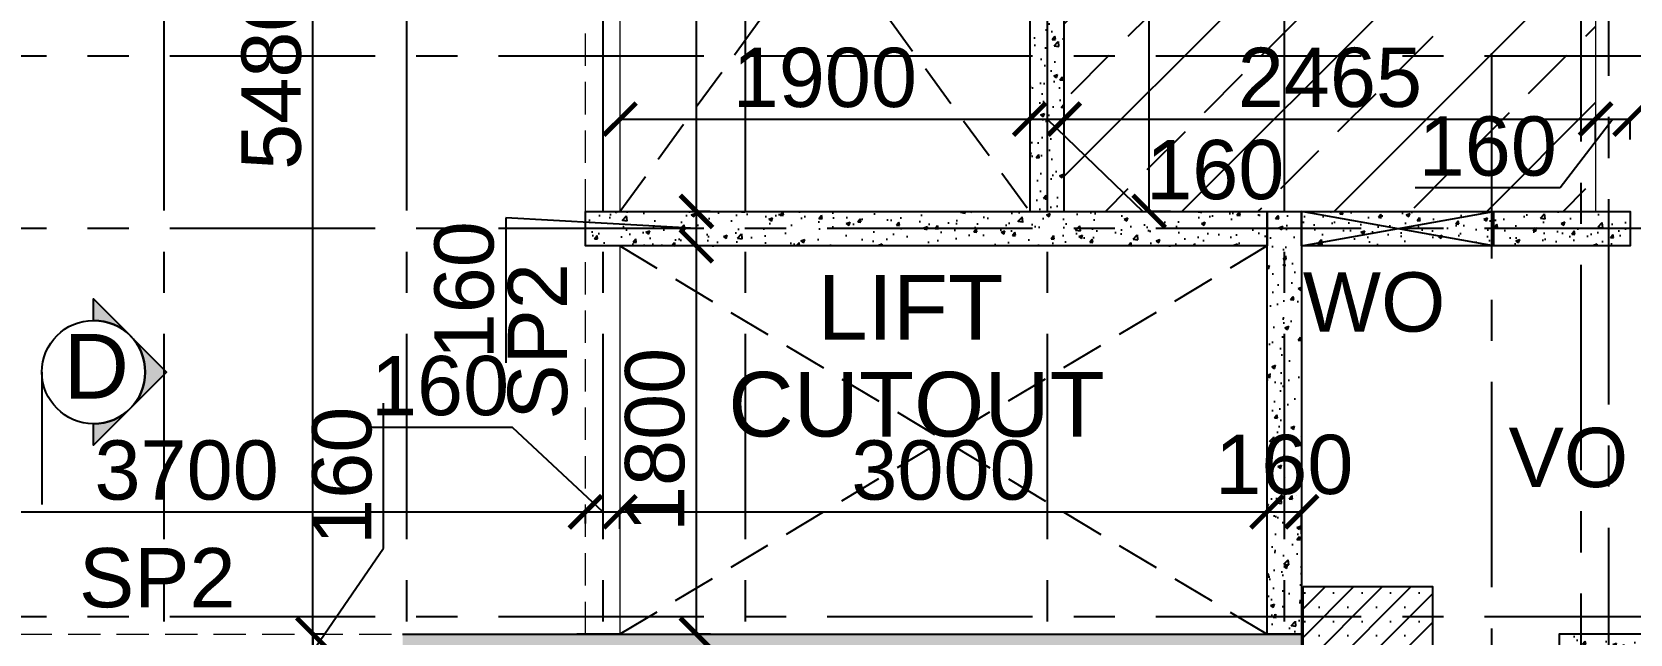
# Model space of a CAD drawing. Header units: inches. Extents: x 278200 to 407749, y -182622 to -96622.
# Drawn here: x 324243 to 331652, y -117425 to -114633 of the extents above; entities that cross this region are included whole.
import ezdxf
from ezdxf.enums import TextEntityAlignment as Align

# ---------------------------------------------------------------- set-up
doc = ezdxf.new("R2010")
doc.units = ezdxf.units.IN
doc.header["$MEASUREMENT"] = 0
doc.linetypes.add('CENTER', pattern=[50.8, 31.75, -6.35, 6.35, -6.35])
doc.linetypes.add('Hidden', pattern=[3, 2, -1])
for name, color, linetype in [('1', 8, 'Continuous'), ('160 R.C. WALL HAT', 8, 'Continuous'), ('160 R.C.WALL', 6, 'Continuous'), ('AR-Column', 40, 'Continuous'), ('DIM', 251, 'Continuous'), ('DOP IN SHEAR WALL', 5, 'Continuous'), ('GRID', 8, 'CENTER'), ('NON S.WALL HATCH', 8, 'Continuous'), ('SEC TXT', 11, 'Continuous'), ('Section', 1, 'Continuous'), ('SPANRAL BEAM', 3, 'Continuous'), ('SUNKEN', 8, 'Continuous'), ('TEXT-1', 3, 'Continuous')]:
    doc.layers.add(name, color=color, linetype=linetype)
doc.layers.add('BEAMS', color=3, linetype='Continuous', lineweight=0)
doc.layers.add('text', color=4, linetype='Continuous', lineweight=30)
doc.styles.add('T200', font='sanss___.ttf', dxfattribs={"height": 275})
doc.styles.add('T300', font='sanss___.ttf', dxfattribs={"height": 350})
doc.dimstyles.new('T 200', dxfattribs={"dimtxt": 275, "dimasz": 150, "dimexe": 1, "dimexo": 0, "dimgap": 50, "dimtad": 1, "dimdec": 0, "dimrnd": 5, "dimdsep": 46, "dimtxsty": 'T200', "dimblk": 'ARCHTICK', "dimcen": 2.5, "dimdle": 1, "dimclrd": 5, "dimclre": 253, "dimclrt": 1, "dimadec": 0, "dimazin": 0, "dimtfac": 1, "dimtdec": 0, "dimtmove": 2, "dimatfit": 3, "dimfxl": 0, "dimarcsym": 0})
pattern_1 = [(50, (2464819.82, 125850.9), (179.315046, -15.688034), [18.75, -206.25]), (355, (2464819.82, 125850.9), (-34.687833, 188.048033), [15, -165]), (100.451444, (2464834.76, 125849.6), (144.627212, 172.359998), [15.935048, -175.285528]), (46.1842, (2464819.82, 125900.9), (266.810333, -41.37982), [28.125, -309.375]), (96.635635, (2464842.05, 125897.46), (233.665486, 243.52965), [23.902586, -262.92844]), (351.184164, (2464819.82, 125900.9), (233.665486, 243.52965), [22.5, -247.5]), (21, (2464844.82, 125888.4), (149.226763, -100.654723), [18.75, -206.25]), (326, (2464844.82, 125888.4), (60.828833, 181.287511), [15, -165]), (71.451445, (2464857.25, 125880.02), (210.055594, 80.632788), [15.935047, -175.285528]), (37.5, (2464819.816, 125850.906), (3.0399638, 83.2234635), [0, -163, 0, -167.5, 0, -165.625]), (7.5, (2464819.82, 125850.91), (65.7673844, 98.602928), [0, -95.5, 0, -159.25, 0, -63.125]), (327.5, (2464764.066, 125850.906), (133.455609, -5.638718), [0, -62.5, 0, -195, 0, -258.75]), (317.5, (2464739.07, 125850.91), (145.7965423, 25.0262456), [0, -81.25, 0, -129.5, 0, -183.75])]

# ---------------------------------------------------------------- blocks, each defined once
blk = doc.blocks.new('_ARCHTICK')
at = {"color": 0, "linetype": 'ByBlock', "const_width": 0.15}
blk.add_lwpolyline([(-0.5, -0.5), (0.5, 0.5)], dxfattribs=at)
blk = doc.blocks.new('*D559')
at = {"layer": 'Defpoints', "color": 0}
for p in [(325603.8, -117424.9, 14.7), (325545.3, -117584.9), (325603.8, -117584.9, 14.7)]:
    blk.add_point(p, dxfattribs=at)
at = {"layer": 'DIM', "color": 5, "lineweight": -2}
for p, q in [((325872.7, -117027), (325872.7, -116354.8)), ((325545.3, -117504.9), (325872.7, -117027)), ((325545.3, -117423.9), (325545.3, -117585.9))]:
    blk.add_line(p, q, dxfattribs=at)
at = {"layer": 'DIM', "color": 253, "lineweight": -2}
for p, q in [((325603.8, -117424.9), (325544.3, -117424.9)), ((325603.8, -117584.9), (325544.3, -117584.9))]:
    blk.add_line(p, q, dxfattribs=at)
at = {"layer": 'DIM', "color": 5, "lineweight": -2, "xscale": 150, "yscale": 150, "zscale": 150}
for p, rotation in [((325545.3, -117424.9), 90), ((325545.3, -117584.9), 270)]:
    blk.add_blockref('_ARCHTICK', p, dxfattribs=dict(at, rotation=rotation))
at = {"layer": 'DIM', "color": 1, "insert": (325680.8, -116690.9), "char_height": 275, "attachment_point": 5, "rotation": 90, "style": 'T200'}
blk.add_mtext('160', dxfattribs=at)
blk = doc.blocks.new('*D560')
at = {"layer": 'Defpoints', "color": 0}
for p in [(325545.3, -112104.9), (325661.6, -112104.9, 14.7), (325603.8, -117584.9, 14.7)]:
    blk.add_point(p, dxfattribs=at)
at = {"layer": 'DIM', "color": 253, "lineweight": -2}
for p, q in [((325661.6, -112104.9), (325544.3, -112104.9)), ((325603.8, -117584.9), (325544.3, -117584.9))]:
    blk.add_line(p, q, dxfattribs=at)
at = {"layer": 'DIM', "color": 5, "lineweight": -2}
blk.add_line((325545.3, -117585.9), (325545.3, -112103.9), dxfattribs=at)
at = {"layer": 'DIM', "color": 5, "lineweight": -2, "xscale": 150, "yscale": 150, "zscale": 150}
for p, rotation in [((325545.3, -112104.9), 90), ((325545.3, -117584.9), 270)]:
    blk.add_blockref('_ARCHTICK', p, dxfattribs=dict(at, rotation=rotation))
at = {"layer": 'DIM', "color": 1, "insert": (325353.6, -114844.9), "char_height": 275, "attachment_point": 5, "rotation": 90, "style": 'T200'}
blk.add_mtext('5480', dxfattribs=at)
blk = doc.blocks.new('*D582')
at = {"layer": 'Defpoints', "color": 0}
for p in [(326809, -116858.1), (326809, -116912.4, 14.7), (323110.8, -116929.6, 14.7)]:
    blk.add_point(p, dxfattribs=at)
at = {"layer": 'DIM', "color": 5, "lineweight": -2}
blk.add_line((323109.8, -116858.1), (326810, -116858.1), dxfattribs=at)
at = {"layer": 'DIM', "color": 253, "lineweight": -2}
for p, q in [((323110.8, -116929.6), (323110.8, -116857.1)), ((326809, -116912.4), (326809, -116857.1))]:
    blk.add_line(p, q, dxfattribs=at)
at = {"layer": 'DIM', "color": 5, "lineweight": -2, "xscale": 150, "yscale": 150, "zscale": 150, "rotation": 180}
blk.add_blockref('_ARCHTICK', (323110.8, -116858.1), dxfattribs=at)
at = {"layer": 'DIM', "color": 5, "lineweight": -2, "xscale": 150, "yscale": 150, "zscale": 150}
blk.add_blockref('_ARCHTICK', (326809, -116858.1), dxfattribs=at)
at = {"layer": 'DIM', "color": 1, "insert": (324959.9, -116666.2), "char_height": 275, "attachment_point": 5, "style": 'T200'}
blk.add_mtext('3700', dxfattribs=at)
blk = doc.blocks.new('*D583')
at = {"layer": 'Defpoints', "color": 0}
for p in [(326809, -116912.4, 14.7), (326969, -116858.1), (326969, -116937, 14.7)]:
    blk.add_point(p, dxfattribs=at)
at = {"layer": 'DIM', "color": 5, "lineweight": -2}
for p, q in [((326470.7, -116466.5), (325798.4, -116466.5)), ((326889, -116858.1), (326470.7, -116466.5)), ((326808, -116858.1), (326970, -116858.1))]:
    blk.add_line(p, q, dxfattribs=at)
at = {"layer": 'DIM', "color": 253, "lineweight": -2}
for p, q in [((326809, -116912.4), (326809, -116857.1)), ((326969, -116937), (326969, -116857.1))]:
    blk.add_line(p, q, dxfattribs=at)
at = {"layer": 'DIM', "color": 5, "lineweight": -2, "xscale": 150, "yscale": 150, "zscale": 150, "rotation": 180}
blk.add_blockref('_ARCHTICK', (326809, -116858.1), dxfattribs=at)
at = {"layer": 'DIM', "color": 5, "lineweight": -2, "xscale": 150, "yscale": 150, "zscale": 150}
blk.add_blockref('_ARCHTICK', (326969, -116858.1), dxfattribs=at)
at = {"layer": 'DIM', "color": 1, "insert": (326134.6, -116274.7), "char_height": 275, "attachment_point": 5, "style": 'T200'}
blk.add_mtext('160', dxfattribs=at)
blk = doc.blocks.new('*D584')
at = {"layer": 'Defpoints', "color": 0}
for p in [(329969, -116858.1), (326969, -116937, 14.7), (329969, -116959.8, 14.7)]:
    blk.add_point(p, dxfattribs=at)
at = {"layer": 'DIM', "color": 5, "lineweight": -2}
blk.add_line((326968, -116858.1), (329970, -116858.1), dxfattribs=at)
at = {"layer": 'DIM', "color": 253, "lineweight": -2}
for p, q in [((326969, -116937), (326969, -116857.1)), ((329969, -116959.8), (329969, -116857.1))]:
    blk.add_line(p, q, dxfattribs=at)
at = {"layer": 'DIM', "color": 5, "lineweight": -2, "xscale": 150, "yscale": 150, "zscale": 150, "rotation": 180}
blk.add_blockref('_ARCHTICK', (326969, -116858.1), dxfattribs=at)
at = {"layer": 'DIM', "color": 5, "lineweight": -2, "xscale": 150, "yscale": 150, "zscale": 150}
blk.add_blockref('_ARCHTICK', (329969, -116858.1), dxfattribs=at)
at = {"layer": 'DIM', "color": 1, "insert": (328469, -116666.2), "char_height": 275, "attachment_point": 5, "style": 'T200'}
blk.add_mtext('3000', dxfattribs=at)
blk = doc.blocks.new('*D585')
at = {"layer": 'Defpoints', "color": 0}
for p in [(330129, -116858.1), (329969, -116959.8, 14.7), (330129, -116959.8, 14.7)]:
    blk.add_point(p, dxfattribs=at)
at = {"layer": 'DIM', "color": 5, "lineweight": -2}
blk.add_line((329968, -116858.1), (330130, -116858.1), dxfattribs=at)
at = {"layer": 'DIM', "color": 253, "lineweight": -2}
for p, q in [((329969, -116959.8), (329969, -116857.1)), ((330129, -116959.8), (330129, -116857.1))]:
    blk.add_line(p, q, dxfattribs=at)
at = {"layer": 'DIM', "color": 5, "lineweight": -2, "xscale": 150, "yscale": 150, "zscale": 150, "rotation": 180}
blk.add_blockref('_ARCHTICK', (329969, -116858.1), dxfattribs=at)
at = {"layer": 'DIM', "color": 5, "lineweight": -2, "xscale": 150, "yscale": 150, "zscale": 150}
blk.add_blockref('_ARCHTICK', (330129, -116858.1), dxfattribs=at)
at = {"layer": 'DIM', "color": 1, "insert": (330049, -116640.2), "char_height": 275, "attachment_point": 5, "style": 'T200'}
blk.add_mtext('160', dxfattribs=at)
blk = doc.blocks.new('*D592')
at = {"layer": 'Defpoints', "color": 0}
for p in [(327323.5, -115624.9), (327389.2, -115624.9, 14.7), (327389.2, -117424.9, 14.7)]:
    blk.add_point(p, dxfattribs=at)
at = {"layer": 'DIM', "color": 253, "lineweight": -2}
for p, q in [((327389.2, -115624.9), (327322.5, -115624.9)), ((327389.2, -117424.9), (327322.5, -117424.9))]:
    blk.add_line(p, q, dxfattribs=at)
at = {"layer": 'DIM', "color": 5, "lineweight": -2}
blk.add_line((327323.5, -117425.9), (327323.5, -115623.9), dxfattribs=at)
at = {"layer": 'DIM', "color": 5, "lineweight": -2, "xscale": 150, "yscale": 150, "zscale": 150}
for p, rotation in [((327323.5, -115624.9), 90), ((327323.5, -117424.9), 270)]:
    blk.add_blockref('_ARCHTICK', p, dxfattribs=dict(at, rotation=rotation))
at = {"layer": 'DIM', "color": 1, "insert": (327131.8, -116524.9), "char_height": 275, "attachment_point": 5, "rotation": 90, "style": 'T200'}
blk.add_mtext('1800', dxfattribs=at)
blk = doc.blocks.new('*D593')
at = {"layer": 'Defpoints', "color": 0}
for p in [(327323.5, -115464.9), (327387.9, -115464.9, 14.7), (327389.2, -115624.9, 14.7)]:
    blk.add_point(p, dxfattribs=at)
at = {"layer": 'DIM', "color": 5, "lineweight": -2}
for p, q in [((327323.5, -115544.9), (326439.6, -115494.9)), ((326439.6, -115494.9), (326439.6, -116167.2)), ((327323.5, -115625.9), (327323.5, -115463.9))]:
    blk.add_line(p, q, dxfattribs=at)
at = {"layer": 'DIM', "color": 253, "lineweight": -2}
for p, q in [((327387.9, -115464.9), (327322.5, -115464.9)), ((327389.2, -115624.9), (327322.5, -115624.9))]:
    blk.add_line(p, q, dxfattribs=at)
at = {"layer": 'DIM', "color": 5, "lineweight": -2, "xscale": 150, "yscale": 150, "zscale": 150}
for p, rotation in [((327323.5, -115464.9), 90), ((327323.5, -115624.9), 270)]:
    blk.add_blockref('_ARCHTICK', p, dxfattribs=dict(at, rotation=rotation))
at = {"layer": 'DIM', "color": 1, "insert": (326247.8, -115831), "char_height": 275, "attachment_point": 5, "rotation": 90, "style": 'T200'}
blk.add_mtext('160', dxfattribs=at)
blk = doc.blocks.new('*D594')
at = {"layer": 'Defpoints', "color": 0}
for p in [(327323.5, -112864.9), (327406.6, -112864.9, 14.7), (327387.9, -115464.9, 14.7)]:
    blk.add_point(p, dxfattribs=at)
at = {"layer": 'DIM', "color": 253, "lineweight": -2}
for p, q in [((327406.6, -112864.9), (327322.5, -112864.9)), ((327387.9, -115464.9), (327322.5, -115464.9))]:
    blk.add_line(p, q, dxfattribs=at)
at = {"layer": 'DIM', "color": 5, "lineweight": -2}
blk.add_line((327323.5, -115465.9), (327323.5, -112863.9), dxfattribs=at)
at = {"layer": 'DIM', "color": 5, "lineweight": -2, "xscale": 150, "yscale": 150, "zscale": 150}
for p, rotation in [((327323.5, -112864.9), 90), ((327323.5, -115464.9), 270)]:
    blk.add_blockref('_ARCHTICK', p, dxfattribs=dict(at, rotation=rotation))
at = {"layer": 'DIM', "color": 1, "insert": (327131.6, -114164.9), "char_height": 275, "attachment_point": 5, "rotation": 90, "style": 'T200'}
blk.add_mtext('2600', dxfattribs=at)
blk = doc.blocks.new('*D598')
at = {"layer": 'Defpoints', "color": 0}
for p in [(326969, -115037.1, 14.7), (328869, -115037.1, 14.7), (328869, -115037.1)]:
    blk.add_point(p, dxfattribs=at)
at = {"layer": 'DIM', "color": 5, "lineweight": -2}
blk.add_line((326968, -115037.1), (328870, -115037.1), dxfattribs=at)
at = {"layer": 'DIM', "color": 253, "lineweight": -2}
for p, q in [((326969, -115037.1), (326969, -115036.1)), ((328869, -115037.1), (328869, -115036.1))]:
    blk.add_line(p, q, dxfattribs=at)
at = {"layer": 'DIM', "color": 5, "lineweight": -2, "xscale": 150, "yscale": 150, "zscale": 150, "rotation": 180}
blk.add_blockref('_ARCHTICK', (326969, -115037.1), dxfattribs=at)
at = {"layer": 'DIM', "color": 5, "lineweight": -2, "xscale": 150, "yscale": 150, "zscale": 150}
blk.add_blockref('_ARCHTICK', (328869, -115037.1), dxfattribs=at)
at = {"layer": 'DIM', "color": 1, "insert": (327919, -114845.5), "char_height": 275, "attachment_point": 5, "style": 'T200'}
blk.add_mtext('1900', dxfattribs=at)
blk = doc.blocks.new('*D599')
at = {"layer": 'Defpoints', "color": 0}
for p in [(328869, -115037.1, 14.7), (329029, -115037.1), (329029, -115128.3, 14.7)]:
    blk.add_point(p, dxfattribs=at)
at = {"layer": 'DIM', "color": 5, "lineweight": -2}
for p, q in [((328868, -115037.1), (329030, -115037.1)), ((328949, -115037.1), (329392.9, -115464.9)), ((329392.9, -115464.9), (330065.1, -115464.9))]:
    blk.add_line(p, q, dxfattribs=at)
at = {"layer": 'DIM', "color": 253, "lineweight": -2}
for p, q in [((328869, -115037.1), (328869, -115036.1)), ((329029, -115128.3), (329029, -115036.1))]:
    blk.add_line(p, q, dxfattribs=at)
at = {"layer": 'DIM', "color": 5, "lineweight": -2, "xscale": 150, "yscale": 150, "zscale": 150, "rotation": 180}
blk.add_blockref('_ARCHTICK', (328869, -115037.1), dxfattribs=at)
at = {"layer": 'DIM', "color": 5, "lineweight": -2, "xscale": 150, "yscale": 150, "zscale": 150}
blk.add_blockref('_ARCHTICK', (329029, -115037.1), dxfattribs=at)
at = {"layer": 'DIM', "color": 1, "insert": (329729, -115273.1), "char_height": 275, "attachment_point": 5, "style": 'T200'}
blk.add_mtext('160', dxfattribs=at)
blk = doc.blocks.new('*D600')
at = {"layer": 'Defpoints', "color": 0}
for p in [(331492.1, -115037.1), (329029, -115128.3, 14.7), (331492.1, -115141.2, 14.7)]:
    blk.add_point(p, dxfattribs=at)
at = {"layer": 'DIM', "color": 5, "lineweight": -2}
blk.add_line((329028, -115037.1), (331493.1, -115037.1), dxfattribs=at)
at = {"layer": 'DIM', "color": 253, "lineweight": -2}
for p, q in [((329029, -115128.3), (329029, -115036.1)), ((331492.1, -115141.2), (331492.1, -115036.1))]:
    blk.add_line(p, q, dxfattribs=at)
at = {"layer": 'DIM', "color": 5, "lineweight": -2, "xscale": 150, "yscale": 150, "zscale": 150, "rotation": 180}
blk.add_blockref('_ARCHTICK', (329029, -115037.1), dxfattribs=at)
at = {"layer": 'DIM', "color": 5, "lineweight": -2, "xscale": 150, "yscale": 150, "zscale": 150}
blk.add_blockref('_ARCHTICK', (331492.1, -115037.1), dxfattribs=at)
at = {"layer": 'DIM', "color": 1, "insert": (330260.6, -114845.3), "char_height": 275, "attachment_point": 5, "style": 'T200'}
blk.add_mtext('2465', dxfattribs=at)
blk = doc.blocks.new('*D601')
at = {"layer": 'Defpoints', "color": 0}
for p in [(331652.1, -115037.1), (331492.1, -115141.2, 14.7), (331652.1, -115131.5, 14.7)]:
    blk.add_point(p, dxfattribs=at)
at = {"layer": 'DIM', "color": 5, "lineweight": -2}
for p, q in [((331572.1, -115037.1), (331328.7, -115355.6)), ((331491.1, -115037.1), (331653.1, -115037.1)), ((331328.7, -115355.6), (330656.5, -115355.6))]:
    blk.add_line(p, q, dxfattribs=at)
at = {"layer": 'DIM', "color": 253, "lineweight": -2}
for p, q in [((331492.1, -115141.2), (331492.1, -115036.1)), ((331652.1, -115131.5), (331652.1, -115036.1))]:
    blk.add_line(p, q, dxfattribs=at)
at = {"layer": 'DIM', "color": 5, "lineweight": -2, "xscale": 150, "yscale": 150, "zscale": 150, "rotation": 180}
blk.add_blockref('_ARCHTICK', (331492.1, -115037.1), dxfattribs=at)
at = {"layer": 'DIM', "color": 5, "lineweight": -2, "xscale": 150, "yscale": 150, "zscale": 150}
blk.add_blockref('_ARCHTICK', (331652.1, -115037.1), dxfattribs=at)
at = {"layer": 'DIM', "color": 1, "insert": (330992.6, -115163.8), "char_height": 275, "attachment_point": 5, "style": 'T200'}
blk.add_mtext('160', dxfattribs=at)
blk = doc.blocks.new('*D602')
at = {"layer": 'Defpoints', "color": 0}
for p in [(329422.7, -112774.3), (329529, -112774.3, 14.7), (329520.9, -115464.9)]:
    blk.add_point(p, dxfattribs=at)
at = {"layer": 'DIM', "color": 253, "lineweight": -2}
for p, q in [((329529, -112774.3), (329421.7, -112774.3)), ((329520.9, -115464.9), (329421.7, -115464.9))]:
    blk.add_line(p, q, dxfattribs=at)
at = {"layer": 'DIM', "color": 5, "lineweight": -2}
blk.add_line((329422.7, -115465.9), (329422.7, -112773.3), dxfattribs=at)
at = {"layer": 'DIM', "color": 5, "lineweight": -2, "xscale": 150, "yscale": 150, "zscale": 150}
for p, rotation in [((329422.7, -112774.3), 90), ((329422.7, -115464.9), 270)]:
    blk.add_blockref('_ARCHTICK', p, dxfattribs=dict(at, rotation=rotation))
at = {"layer": 'DIM', "color": 1, "insert": (329230.9, -114119.6), "char_height": 275, "attachment_point": 5, "rotation": 90, "style": 'T200'}
blk.add_mtext('2690', dxfattribs=at)
blk = doc.blocks.new('A$C02A55DAE')
at = {"layer": 'NON S.WALL HATCH'}
h = blk.add_hatch(dxfattribs=at)
h.set_pattern_fill('SACNCR', color=256, scale=1000)
h.set_pattern_definition([(45, (1605, -8980), (-66.29126, 66.29126), []), (45, (1671.29, -8980), (-66.29126, 66.29126), [0, -93.75])])
h.paths.add_polyline_path([(44875.7, -11260), (45475.7, -11260), (45475.7, -11860), (44875.7, -11860)])
at = {"layer": 'AR-Column', "color": 4, "elevation": -29.5}
blk.add_lwpolyline([(44875.7, -11260), (45475.7, -11260), (45475.7, -11860), (44875.7, -11860)], close=True, dxfattribs=at)

msp = doc.modelspace()

# ---------------------------------------------------------------- hatches: boundary and pattern name
at = {"layer": '160 R.C. WALL HAT'}
h = msp.add_hatch(dxfattribs=at)
h.set_pattern_fill('AR-CONC', color=256, scale=25)
h.set_pattern_definition(pattern_1)
h.paths.add_polyline_path([(328869, -115464.9), (329029, -115464.9), (329029, -111704.9), (328869, -111704.9)])
h = msp.add_hatch(dxfattribs=at)
h.set_pattern_fill('AR-CONC', color=256, scale=25)
h.set_pattern_definition(pattern_1)
h.paths.add_polyline_path([(326809, -115464.9), (329969, -115464.9), (329969, -115624.9), (326809, -115624.9)])
h = msp.add_hatch(dxfattribs=at)
h.set_pattern_fill('AR-CONC', color=256, scale=25)
h.set_pattern_definition(pattern_1)
h.paths.add_polyline_path([(329969, -115464.9), (330129, -115464.9), (330129, -117424.9), (329969, -117424.9)])
h = msp.add_hatch(dxfattribs=at)
h.set_pattern_fill('AR-CONC', color=256, scale=25)
h.set_pattern_definition([(50, (280098.29, 13245.27), (179.31505, -15.68803), [18.75, -206.25]), (355, (280098.3, 13245.27), (-34.68783, 188.04803), [15, -165]), (100.45144, (280113.23, 13243.96), (144.62721, 172.36), [15.93505, -175.28553]), (46.1842, (280098.3, 13295.27), (266.81033, -41.37982), [28.125, -309.375]), (96.63564, (280120.53, 13291.82), (233.6655, 243.52965), [23.9026, -262.92844]), (351.18416, (280098.3, 13295.27), (233.6655, 243.52965), [22.5, -247.5]), (21, (280123.29, 13282.77), (149.22676, -100.65472), [18.75, -206.25]), (326, (280123.3, 13282.77), (60.82883, 181.2875), [15, -165]), (71.45144, (280135.73, 13274.38), (210.0556, 80.63279), [15.93505, -175.28553]), (37.5, (280098.29, 13245.27), (3.039964, 83.223463), [0, -163, 0, -167.5, 0, -165.625]), (7.5, (280098.29, 13245.27), (65.767384, 98.60293), [0, -95.5, 0, -159.25, 0, -63.125]), (327.5, (280042.54, 13245.27), (133.45561, -5.638718), [0, -62.5, 0, -195, 0, -258.75]), (317.5, (280017.54, 13245.27), (145.79654, 25.02625), [0, -81.25, 0, -129.5, 0, -183.75])])
h.paths.add_polyline_path([(331652.1, -115624.9), (330129, -115624.9), (330129, -115464.9), (331652.1, -115464.9)])
h = msp.add_hatch(dxfattribs=at)
h.set_pattern_fill('AR-CONC', color=256, scale=25)
h.set_pattern_definition([(50, (2502080.12, 118330.9), (179.315046, -15.688034), [18.75, -206.25]), (355, (2502080.12, 118330.9), (-34.687833, 188.048033), [15, -165]), (100.4514445, (2502095.07, 118329.6), (144.627212, 172.359998), [15.935048, -175.285528]), (46.1842, (2502080.12, 118380.9), (266.810333, -41.37982), [28.125, -309.375]), (96.635635, (2502102.36, 118377.46), (233.665486, 243.52965), [23.902586, -262.92844]), (351.184164, (2502080.12, 118380.9), (233.665486, 243.52965), [22.5, -247.5]), (21, (2502105.12, 118368.4), (149.226763, -100.654723), [18.75, -206.25]), (326, (2502105.12, 118368.4), (60.828833, 181.287511), [15, -165]), (71.451445, (2502117.56, 118360.02), (210.055594, 80.632788), [15.935047, -175.285528]), (37.5, (2502080.12, 118330.906), (3.0399638, 83.2234635), [0, -163, 0, -167.5, 0, -165.625]), (7.5, (2502080.12, 118330.91), (65.7673844, 98.602928), [0, -95.5, 0, -159.25, 0, -63.125]), (327.5, (2502024.37, 118330.906), (133.455609, -5.638718), [0, -62.5, 0, -195, 0, -258.75]), (317.5, (2501999.37, 118330.91), (145.7965423, 25.0262456), [0, -81.25, 0, -129.5, 0, -183.75])])
h.paths.add_polyline_path([(323959.6, -117584.9), (323959.8, -117424.9), (321051, -117424.9), (321050.8, -117584.9)])
h.paths.add_polyline_path([(325961, -117424.9), (325961, -117584.9), (330129, -117584.9), (330129, -117424.9)])
h = msp.add_hatch(dxfattribs=at)
h.set_pattern_fill('AR-CONC', color=256, scale=25)
h.set_pattern_definition(pattern_1)
h.paths.add_polyline_path([(335284.3, -117584.9), (335284.3, -117424.9), (331324.3, -117424.9), (331324.3, -117584.9)])
at = {"layer": 'Section'}
h = msp.add_hatch(color=30, dxfattribs=at)
edge = h.paths.add_edge_path()
edge.add_line((324528.3, -115970.5), (324528.3, -115871.2))
edge.add_line((324528.3, -115871.2), (324867.2, -116210.2))
edge.add_line((324867.2, -116210.2), (324528.3, -116549.2))
edge.add_line((324528.3, -116549.2), (324528.3, -116449.9))
edge.add_arc((324528.3, -116210.2), 239.7, 270, 450)
at = {"layer": 'SUNKEN'}
h = msp.add_hatch(dxfattribs=at)
h.set_pattern_fill('ANSI33', color=256, scale=2000)
h.set_pattern_definition([(45, (290699.46, 13245.27), (-353.5534, 353.5534), []), (45, (291053, 13245.27), (-353.5534, 353.5534), [250, -125])])
h.paths.add_polyline_path([(329029, -112774.4), (329029, -115464.9), (331492.1, -115464.9), (331492.1, -112774.4)])

# ---------------------------------------------------------------- linework, layer by layer
at = {"layer": '1', "linetype": 'Hidden', "ltscale": 100}
for p, q in [((326969, -115464.9, 14.7), (328869, -112864.9, 14.7)), ((326969, -112864.9, 14.7), (328869, -115464.9, 14.7)), ((326969, -115624.9, 14.7), (329969, -117424.9, 14.7)), ((329969, -115624.9, 14.7), (326969, -117424.9, 14.7))]:
    msp.add_line(p, q, dxfattribs=at)
at = {"layer": '160 R.C.WALL'}
msp.add_line((326969, -117424.9, 14.7), (326769, -117424.9, 14.7), dxfattribs=at)
for points, elevation in [([(328869, -115464.9), (329029, -115464.9), (329029, -111704.9), (328869, -111704.9)], 14.7), ([(326809, -115464.9), (329969, -115464.9), (329969, -115624.9), (326809, -115624.9)], 14.7), ([(329969, -115464.9), (330129, -115464.9), (330129, -117424.9), (329969, -117424.9)], 14.7), ([(331019, -115464.9), (331652.1, -115464.9), (331652.1, -115624.9), (331019, -115624.9)], 0), ([(335284.3, -117584.9), (335284.3, -117424.9), (331324.3, -117424.9), (331324.3, -117584.9)], 14.7)]:
    msp.add_lwpolyline(points, close=True, dxfattribs=dict(at, elevation=elevation))
at = {"layer": '160 R.C.WALL', "elevation": 14.7}
msp.add_lwpolyline([(325960.7, -117424.9), (330129, -117424.9), (330129, -117584.9), (325960.7, -117584.9)], dxfattribs=at)
at = {"layer": 'BEAMS', "color": 4, "linetype": 'Continuous', "ltscale": 0.01}
for p, q in [((331492.1, -112774.4, 14.7), (331492.1, -115464.9, 14.7)), ((326969, -112864.9, 14.7), (326969, -115464.9, 14.7)), ((326969, -115624.9, 14.7), (326969, -117424.9, 14.7))]:
    msp.add_line(p, q, dxfattribs=at)
at = {"layer": 'BEAMS', "linetype": 'Hidden', "ltscale": 75}
for p, q in [((326809, -115464.9, 14.7), (326809, -112864.9, 14.7)), ((326809, -117424.9, 14.7), (326809, -115624.9, 14.7)), ((323959.8, -117424.9, 14.7), (325961, -117424.9, 14.7))]:
    msp.add_line(p, q, dxfattribs=at)
at = {"layer": 'DOP IN SHEAR WALL'}
for p, q in [((330129, -115624.9), (331019, -115464.9, 14.7)), ((331019, -115624.9, 14.7), (330129, -115464.9, 14.7))]:
    msp.add_line(p, q, dxfattribs=at)
at = {"layer": 'DOP IN SHEAR WALL', "elevation": 14.7}
msp.add_lwpolyline([(330129, -115464.9), (331019, -115464.9), (331019, -115624.9), (330129, -115624.9)], close=True, dxfattribs=at)
at = {"layer": 'GRID', "ltscale": 30}
for p, q in [((331552.1, -98643.9, 29.5), (331552.1, -130305.3, 29.5)), ((331424.3, -98948.8, 14.7), (331424.3, -130305.3, 14.7)), ((324854.6, -99268.8, 14.7), (324854.6, -130305.3, 14.7)), ((325979.3, -99268.8, 14.7), (325979.3, -130305.3, 14.7)), ((326889, -99268.8, 14.7), (326889, -130305.3, 14.7)), ((327549.3, -99268.8, 14.7), (327549.3, -130305.3, 14.7)), ((328949, -99268.8, 14.7), (328949, -130305.3, 14.7)), ((330049, -99268.8, 14.7), (330049, -130305.3, 14.7)), ((331009.3, -99491.5, 14.7), (331009.3, -130305.3, 14.7)), ((366982.1, -114744.9, 14.7), (281010.3, -114744.9, 14.7)), ((366982.1, -115544.9, 14.7), (280837.7, -115544.9, 14.7)), ((366982.1, -117344.9, 14.7), (281034.8, -117344.9, 14.7))]:
    msp.add_line(p, q, dxfattribs=at)
at = {"layer": 'Section', "color": 30}
msp.add_line((324288.6, -116210.2), (324288.6, -116824.8), dxfattribs=at)
msp.add_lwpolyline([(324528.3, -115970.5), (324528.3, -115871.2), (324867.2, -116210.2), (324528.3, -116549.2), (324528.3, -116449.9, 1)], format="xyb", close=True, dxfattribs=at)
msp.add_circle((324528.3, -116210.2), 239.7, dxfattribs=at)

# ---------------------------------------------------------------- block references
at = {"layer": 'DIM', "color": 1}
msp.add_blockref('A$C02A55DAE', (285260.7, -105944.9, 29.5), dxfattribs=at)

# ---------------------------------------------------------------- texts
at = {"layer": 'SEC TXT', "color": 4, "style": 'T300'}
msp.add_text('D', height=300, dxfattribs=at).set_placement((324541.2, -116183), align=Align.MIDDLE_CENTER)
at = {"layer": 'SPANRAL BEAM', "style": 'T300'}
msp.add_text('SP2', height=275, rotation=90, dxfattribs=at).set_placement((326724, -116430.9))
msp.add_text('SP2', height=275, dxfattribs=at).set_placement((324460.7, -117301.1))
at = {"layer": 'text', "color": 30, "style": 'T300'}
for s, p in [('LIFT', (327884.9, -116059.9)), ('CUTOUT', (327471.2, -116509.1))]:
    msp.add_text(s, height=300, dxfattribs=at).set_placement(p)
at = {"layer": 'TEXT-1', "style": 'T300'}
for s, p in [('WO', (330135, -116022.5)), ('VO', (331088.9, -116743.6))]:
    msp.add_text(s, height=275, dxfattribs=at).set_placement(p)

# ---------------------------------------------------------------- dimensions: what is measured, and where the dimension line sits
at = {"layer": 'DIM'}
dim = msp.add_linear_dim(base=(325545.3, -112104.9), p1=(325603.8, -117584.9, 14.7), p2=(325661.6, -112104.9, 14.7), angle=90, dimstyle='T 200', override={"dimtmove": 1}, dxfattribs=at)
dim.commit()
dim.dimension.update_dxf_attribs({"geometry": '*D560', "text_midpoint": (325353.6, -114844.9)})
for base, p1, p2, picture, middle in [((329422.7, -112774.3), (329520.9, -115464.9), (329529, -112774.3, 14.7), '*D602', (329230.9, -114119.6)), ((327323.5, -112864.9), (327387.9, -115464.9, 14.7), (327406.6, -112864.9, 14.7), '*D594', (327131.6, -114164.9)), ((327323.5, -115624.9), (327389.2, -117424.9, 14.7), (327389.2, -115624.9, 14.7), '*D592', (327131.8, -116524.9))]:
    dim = msp.add_linear_dim(base=base, p1=p1, p2=p2, angle=90, dimstyle='T 200', dxfattribs=at)
    dim.commit()
    dim.dimension.update_dxf_attribs({"geometry": picture, "text_midpoint": middle})
for base, p1, p2, picture, middle in [((328869, -115037.1), (326969, -115037.1, 14.7), (328869, -115037.1, 14.7), '*D598', (327919, -114845.5)), ((331492.1, -115037.1), (329029, -115128.3, 14.7), (331492.1, -115141.2, 14.7), '*D600', (330260.6, -114845.3)), ((330129, -116858.1), (329969, -116959.8, 14.7), (330129, -116959.8, 14.7), '*D585', (330049, -116640.2)), ((326809, -116858.1), (323110.8, -116929.6, 14.7), (326809, -116912.4, 14.7), '*D582', (324959.9, -116666.2)), ((329969, -116858.1), (326969, -116937, 14.7), (329969, -116959.8, 14.7), '*D584', (328469, -116666.2))]:
    dim = msp.add_linear_dim(base=base, p1=p1, p2=p2, dimstyle='T 200', dxfattribs=at)
    dim.commit()
    dim.dimension.update_dxf_attribs({"geometry": picture, "text_midpoint": middle})
for base, p1, p2, picture, middle in [((329029, -115037.1), (328869, -115037.1, 14.7), (329029, -115128.3, 14.7), '*D599', (329442.9, -115464.9)), ((331652.1, -115037.1), (331492.1, -115141.2, 14.7), (331652.1, -115131.5, 14.7), '*D601', (331278.7, -115355.6)), ((326969, -116858.1), (326809, -116912.4, 14.7), (326969, -116937, 14.7), '*D583', (326420.7, -116466.5))]:
    dim = msp.add_linear_dim(base=base, p1=p1, p2=p2, dimstyle='T 200', override={"dimtmove": 1}, dxfattribs=at)
    dim.commit()
    dim.dimension.update_dxf_attribs({"geometry": picture, "text_midpoint": middle, "dimtype": 160})
for base, p1, p2, picture, middle in [((327323.5, -115464.9), (327389.2, -115624.9, 14.7), (327387.9, -115464.9, 14.7), '*D593', (326439.6, -115544.9)), ((325545.3, -117584.9), (325603.8, -117424.9, 14.7), (325603.8, -117584.9, 14.7), '*D559', (325872.7, -116977))]:
    dim = msp.add_linear_dim(base=base, p1=p1, p2=p2, angle=90, dimstyle='T 200', override={"dimtmove": 1}, dxfattribs=at)
    dim.commit()
    dim.dimension.update_dxf_attribs({"geometry": picture, "text_midpoint": middle, "dimtype": 160})

doc.saveas('drawing.dxf')
